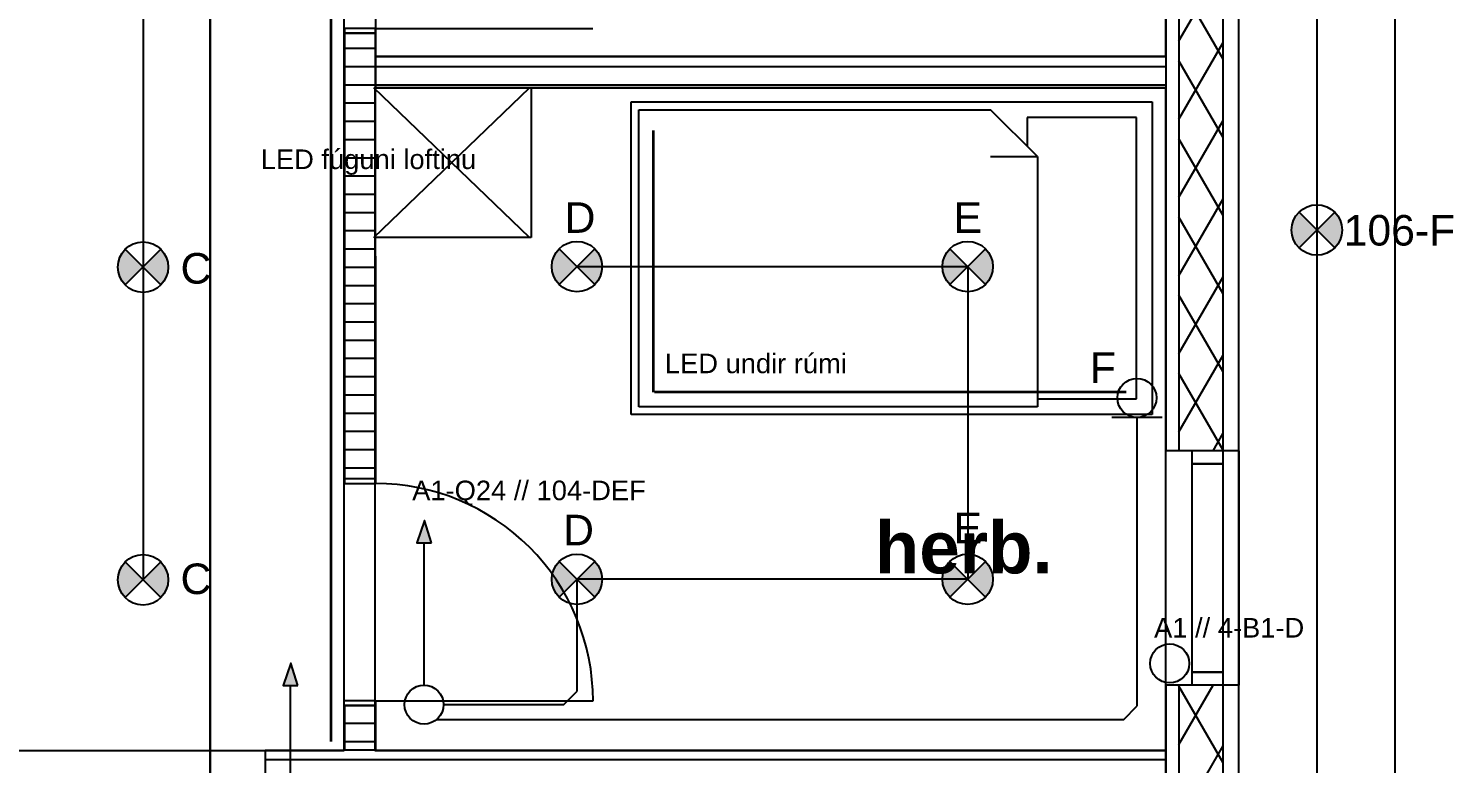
# Model space of a CAD drawing. Header units: millimetres. Extents: x -242231 to 419123, y -2399 to 525285.
# Drawn here: x -105022 to -99552, y 46515 to 49336 of the extents above; entities that cross this region are included whole.
import ezdxf

# ---------------------------------------------------------------- set-up
doc = ezdxf.new("R2010")
doc.units = ezdxf.units.MM
for name, color, linetype in [('Grunnur', 252, 'Continuous'), ('PDF_R-TAKN-LAGSPENNA', 7, 'Continuous'), ('R-TAKN-LAGSPENNA', 7, 'Continuous'), ('TAKN', 7, 'Continuous')]:
    doc.layers.add(name, color=color, linetype=linetype)
doc.layers.add('R-lagnir', color=7, linetype='Continuous', lineweight=25)
doc.styles.add('GENERATED_STYLE_1', font='swissb.ttf')
doc.styles.get("Standard").update_dxf_attribs({"font": 'arial.ttf'})

msp = doc.modelspace()

# ---------------------------------------------------------------- hatches: boundary and pattern name
at = {"layer": 'TAKN'}
h = msp.add_hatch(color=7, dxfattribs=at)
h.dxf.hatch_style = 1
h.paths.add_polyline_path([(-100007.8, 48630.941), (-100076.253, 48562.545), (-100007.8, 48494.148, 0.19880539), (-99979.486, 48562.545, 0.19880539)])
h.paths.add_polyline_path([(-100144.706, 48630.941, 0.19880539), (-100173.021, 48562.545, 0.19880539), (-100144.706, 48494.148), (-100076.253, 48562.545)])
h = msp.add_hatch(color=7, dxfattribs=at)
h.dxf.hatch_style = 1
h.paths.add_polyline_path([(-104514.031, 48488.588), (-104582.484, 48420.191), (-104514.031, 48351.795, 0.19880539), (-104485.717, 48420.191, 0.19880539)])
h.paths.add_polyline_path([(-104650.937, 48488.588, 0.19880539), (-104679.252, 48420.191, 0.19880539), (-104650.937, 48351.795), (-104582.484, 48420.191)])
h = msp.add_hatch(color=7, dxfattribs=at)
h.dxf.hatch_style = 1
h.paths.add_polyline_path([(-102848.373, 48490.712), (-102916.826, 48422.316), (-102848.373, 48353.919, 0.19880539), (-102820.059, 48422.316, 0.19880539)])
h.paths.add_polyline_path([(-102985.279, 48490.712, 0.19880539), (-103013.593, 48422.316, 0.19880539), (-102985.279, 48353.919), (-102916.826, 48422.316)])
h = msp.add_hatch(color=7, dxfattribs=at)
h.dxf.hatch_style = 1
h.paths.add_polyline_path([(-101348.373, 48490.712), (-101416.826, 48422.316), (-101348.373, 48353.919, 0.19880539), (-101320.059, 48422.316, 0.19880539)])
h.paths.add_polyline_path([(-101485.279, 48490.712, 0.19880539), (-101513.593, 48422.316, 0.19880539), (-101485.279, 48353.919), (-101416.826, 48422.316)])
h = msp.add_hatch(color=7, dxfattribs=at)
h.dxf.hatch_style = 1
h.paths.add_polyline_path([(-104514.031, 47288.588), (-104582.484, 47220.191), (-104514.031, 47151.795, 0.19880539), (-104485.717, 47220.191, 0.19880539)])
h.paths.add_polyline_path([(-104650.937, 47288.588, 0.19880539), (-104679.252, 47220.191, 0.19880539), (-104650.937, 47151.795), (-104582.484, 47220.191)])
h = msp.add_hatch(color=7, dxfattribs=at)
h.dxf.hatch_style = 1
h.paths.add_polyline_path([(-102848.373, 47290.712), (-102916.826, 47222.316), (-102848.373, 47153.919, 0.19880539), (-102820.059, 47222.316, 0.19880539)])
h.paths.add_polyline_path([(-102985.279, 47290.712, 0.19880539), (-103013.593, 47222.316, 0.19880539), (-102985.279, 47153.919), (-102916.826, 47222.316)])
h = msp.add_hatch(color=7, dxfattribs=at)
h.dxf.hatch_style = 1
h.paths.add_polyline_path([(-101348.373, 47290.712), (-101416.826, 47222.316), (-101348.373, 47153.919, 0.19880539), (-101320.059, 47222.316, 0.19880539)])
h.paths.add_polyline_path([(-101485.279, 47290.712, 0.19880539), (-101513.593, 47222.316, 0.19880539), (-101485.279, 47153.919), (-101416.826, 47222.316)])

# ---------------------------------------------------------------- linework, layer by layer
for p, q in [((-103503.883, 46816.148), (-103503.883, 47363.875)), ((-104016.921, 46268.25), (-104016.921, 46815.976))]:
    msp.add_line(p, q)
at = {"layer": 'Grunnur', "linetype": 'Continuous'}
for p, q in [((-104325.059, 37609.541), (-104325.059, 55310.691)), ((-104325.059, 55309.657), (-104325.059, 37605.934)), ((-99775.169, 37605.934), (-99775.169, 55309.657)), ((-100375.797, 38190.643), (-100375.797, 54890.037)), ((-100436, 38250.627), (-100436, 54829.268)), ((-103810.891, 49106.775), (-103810.891, 54609.358)), ((-103690.292, 51779.249), (-103690.292, 49228.437)), ((-100656.026, 49228.437), (-100656.026, 51779.249)), ((-100655.797, 49456.197), (-100655.797, 47715.768)), ((-100605.797, 49456.197), (-100605.797, 47715.768)), ((-100605.797, 49288.197), (-100508.803, 49456.197)), ((-100435.797, 49217.781), (-100573.447, 49456.197)), ((-100435.797, 47715.768), (-100435.797, 49456.197)), ((-100375.797, 47715.768), (-100375.797, 49456.197)), ((-103689.652, 49335.679), (-103809.652, 49335.648)), ((-103809.652, 49335.648), (-103809.647, 49317.648)), ((-103809.647, 49317.648), (-103689.647, 49317.679)), ((-103689.647, 49317.679), (-103809.647, 49317.648)), ((-103809.647, 49317.648), (-103809.199, 47607.503)), ((-103689.652, 49335.679), (-102855.652, 49335.898)), ((-103689.647, 49317.679), (-103689.652, 49335.679)), ((-103689.199, 47607.535), (-103689.647, 49317.679)), ((-103809.632, 49260.213), (-103689.632, 49260.213)), ((-100605.797, 48988.197), (-100435.797, 49282.646)), ((-103809.614, 49190.213), (-103689.614, 49190.213)), ((-103690.292, 49228.437), (-100656.026, 49228.437)), ((-103689.577, 49228.438), (-103689.582, 49108.438)), ((-103689.579, 49190.213), (-100655.301, 49190.213)), ((-100655.3, 49228.319), (-103689.577, 49228.438)), ((-100655.304, 49108.319), (-100655.3, 49228.319)), ((-100435.797, 48917.781), (-100605.797, 49212.23)), ((-103809.923, 49106.775), (-103810.891, 49106.775)), ((-103809.923, 46565.72), (-103809.923, 49106.775)), ((-103809.596, 49120.213), (-103689.596, 49120.213)), ((-103696.344, 48534.156), (-103099.233, 49108.477)), ((-103098.504, 48534.156), (-103696.344, 49108.436)), ((-100655.797, 49108.457), (-103692.167, 49108.457)), ((-103692.167, 49108.457), (-103692.167, 46565.753)), ((-103689.582, 49108.438), (-100655.304, 49108.319)), ((-103689.582, 48534.065), (-103689.582, 49108.438)), ((-103689.582, 49108.438), (-103092.465, 49108.438)), ((-103689.581, 49120.213), (-100655.304, 49120.213)), ((-103092.465, 49108.438), (-103092.465, 48534.065)), ((-100655.797, 46565.753), (-100655.797, 49108.457)), ((-103809.577, 49050.213), (-103689.577, 49050.213)), ((-102708.759, 47854.322), (-102708.759, 49054.322)), ((-102708.759, 49054.322), (-100708.759, 49054.322)), ((-102678.759, 47884.322), (-102678.759, 49024.322)), ((-102678.759, 49024.322), (-101328.759, 49024.322)), ((-101148.759, 48844.322), (-101328.759, 49024.322)), ((-100708.759, 49054.322), (-100708.759, 47854.322)), ((-103809.559, 48980.213), (-103689.559, 48980.213)), ((-100768.759, 48994.322), (-101188.759, 48994.322)), ((-101188.759, 48994.322), (-101188.759, 48884.322)), ((-100768.759, 47914.322), (-100768.759, 48994.322)), ((-100605.797, 48688.197), (-100435.797, 48982.646)), ((-103809.54, 48910.213), (-103689.54, 48910.213)), ((-100435.797, 48617.781), (-100605.797, 48912.23)), ((-103809.522, 48840.213), (-103689.522, 48840.213)), ((-101328.759, 48844.322), (-101148.759, 48844.322)), ((-101148.759, 48844.322), (-101148.759, 47884.322)), ((-103809.504, 48770.213), (-103689.504, 48770.213)), ((-103809.485, 48700.213), (-103689.485, 48700.213)), ((-100605.797, 48388.197), (-100435.797, 48682.646)), ((-103809.467, 48630.213), (-103689.467, 48630.213)), ((-100435.797, 48317.781), (-100605.797, 48612.23)), ((-103809.449, 48560.213), (-103689.449, 48560.213)), ((-103092.465, 48534.065), (-103689.582, 48534.065)), ((-103809.43, 48490.213), (-103689.43, 48490.213)), ((-103809.412, 48420.213), (-103689.412, 48420.213)), ((-100605.797, 48088.197), (-100435.797, 48382.646)), ((-103809.394, 48350.213), (-103689.394, 48350.213)), ((-100435.797, 48017.781), (-100605.797, 48312.23)), ((-103809.375, 48280.213), (-103689.375, 48280.213)), ((-103809.357, 48210.213), (-103689.357, 48210.213)), ((-103809.338, 48140.213), (-103689.338, 48140.213)), ((-103809.32, 48070.213), (-103689.32, 48070.213)), ((-100605.797, 47788.197), (-100435.797, 48082.646)), ((-103809.302, 48000.213), (-103689.302, 48000.213)), ((-100435.797, 47717.781), (-100605.797, 48012.23)), ((-103809.283, 47930.213), (-103689.283, 47930.213)), ((-101148.759, 47884.322), (-102678.759, 47884.322)), ((-101148.759, 47914.322), (-100768.759, 47914.322)), ((-103809.265, 47860.213), (-103689.265, 47860.213)), ((-100708.759, 47854.322), (-102708.759, 47854.322)), ((-103809.247, 47790.213), (-103689.247, 47790.213)), ((-100474.41, 47715.768), (-100435.797, 47782.646)), ((-103809.228, 47720.213), (-103689.228, 47720.213)), ((-100655.797, 46815.768), (-100655.797, 47715.768)), ((-100605.797, 47715.768), (-100655.797, 47715.768)), ((-100555.797, 47715.768), (-100605.797, 47715.768)), ((-100555.797, 47715.768), (-100555.797, 47665.768)), ((-100435.797, 47715.768), (-100555.797, 47715.768)), ((-100435.797, 47665.768), (-100435.797, 47715.768)), ((-100375.797, 47715.768), (-100435.797, 47715.768)), ((-100375.797, 47715.768), (-100375.797, 46815.768)), ((-103809.21, 47650.213), (-103689.21, 47650.213)), ((-100555.797, 47665.768), (-100435.797, 47665.768)), ((-100555.797, 47665.768), (-100555.797, 46865.768)), ((-100555.797, 47665.768), (-100555.797, 46865.768)), ((-100435.797, 47665.768), (-100555.797, 47665.768)), ((-100435.797, 46865.768), (-100435.797, 47665.768)), ((-100435.797, 46865.768), (-100435.797, 47665.768)), ((-103689.199, 47607.535), (-103809.199, 47607.503)), ((-103689.199, 47607.535), (-103809.199, 47607.503)), ((-103809.199, 47607.503), (-103809.194, 47589.503)), ((-103689.194, 47589.535), (-103689.199, 47607.535)), ((-103809.194, 47589.503), (-103689.194, 47589.535)), ((-100435.797, 46865.768), (-100555.797, 46865.768)), ((-100555.797, 46865.768), (-100555.797, 46815.768)), ((-100555.797, 46865.768), (-100435.797, 46865.768)), ((-100435.797, 46815.768), (-100435.797, 46865.768)), ((-100655.797, 46815.768), (-100655.797, 45945.445)), ((-100605.797, 46815.768), (-100655.797, 46815.768)), ((-100605.797, 46815.768), (-100605.797, 45945.445)), ((-100555.797, 46815.768), (-100605.797, 46815.768)), ((-100605.797, 46588.197), (-100474.41, 46815.768)), ((-100435.797, 46517.781), (-100605.797, 46812.23)), ((-100435.797, 46815.768), (-100555.797, 46815.768)), ((-100435.797, 45945.445), (-100435.797, 46815.768)), ((-100375.797, 46815.768), (-100435.797, 46815.768)), ((-100375.797, 45945.445), (-100375.797, 46815.768)), ((-103688.975, 46755.535), (-103808.975, 46755.503)), ((-103808.971, 46737.503), (-103688.971, 46737.535)), ((-103688.971, 46737.535), (-103808.971, 46737.503)), ((-103808.971, 46737.503), (-103808.926, 46568.354)), ((-103688.975, 46755.535), (-102854.975, 46755.753)), ((-103688.971, 46737.535), (-103688.975, 46755.535)), ((-103688.926, 46568.386), (-103688.971, 46737.535)), ((-103808.953, 46670.213), (-103688.953, 46670.213)), ((-105321.609, 46565.727), (-103809.923, 46565.72)), ((-100656.226, 46565.866), (-104113.955, 46565.504)), ((-104113.955, 46565.504), (-104113.938, 46405.504)), ((-103808.935, 46600.213), (-103688.935, 46600.213)), ((-103808.926, 46568.354), (-103688.926, 46568.386)), ((-103692.167, 46565.753), (-100655.797, 46565.753)), ((-100656.209, 46405.866), (-100656.226, 46565.866)), ((-100605.797, 46288.197), (-100435.797, 46582.646)), ((-104113.951, 46530.213), (-100656.222, 46530.213))]:
    msp.add_line(p, q, dxfattribs=at)
msp.add_arc((-103688.975, 46755.535), 834, 0.015028, 90.015028, dxfattribs=at)
for p in [(-100435.797, 47715.768), (-100435.797, 46815.768)]:
    msp.add_point(p, dxfattribs=at)
at = {"layer": 'PDF_R-TAKN-LAGSPENNA', "lineweight": 25}
for points in [[(-103475.126, 47362.102), (-103502.642, 47447.825), (-103531.216, 47362.102)], [(-103988.164, 46814.203), (-104015.68, 46899.926), (-104044.255, 46814.203)]]:
    msp.add_lwpolyline(points, close=True, dxfattribs=at)
at = {"layer": 'PDF_R-TAKN-LAGSPENNA', "lineweight": 0}
for points in [[(-103475.126, 47362.102), (-103531.216, 47362.102), (-103475.126, 47362.102)], [(-103988.164, 46814.203), (-104044.255, 46814.203), (-103988.164, 46814.203)]]:
    msp.add_lwpolyline(points, close=True, dxfattribs=at)
at = {"layer": 'PDF_R-TAKN-LAGSPENNA', "transparency": 33554559}
for points in [[(-103502.642, 47447.825), (-103475.126, 47362.102), (-103531.216, 47362.102)], [(-104015.68, 46899.926), (-103988.164, 46814.203), (-104044.255, 46814.203)]]:
    msp.add_solid(points, dxfattribs=at)
at = {"layer": 'R-lagnir', "color": 7, "true_color": 0xffffff}
for p, q in [((-100076.253, 55041.897), (-100076.253, 38749.186)), ((-104582.484, 52020.191), (-104582.484, 47220.191)), ((-102916.826, 48422.316), (-101416.826, 48422.316)), ((-101416.826, 48422.316), (-101416.826, 47222.316)), ((-100766.881, 47843.229), (-100766.881, 46734.741)), ((-101416.826, 47222.316), (-102916.826, 47222.316)), ((-102916.826, 47222.316), (-102916.826, 46791.148)), ((-102966.826, 46741.148), (-102916.826, 46791.148)), ((-103428.883, 46741.148), (-102966.826, 46741.148)), ((-100816.881, 46684.741), (-100766.881, 46734.741)), ((-103454.309, 46684.741), (-100816.881, 46684.741))]:
    msp.add_line(p, q, dxfattribs=at)
at = {"layer": 'R-TAKN-LAGSPENNA', "color": 3, "linetype": 'Continuous', "lineweight": 35}
for p, q in [((-103861.964, 53630.264), (-103861.964, 46599.913)), ((-102624.086, 48944.425), (-102624.086, 47940.645)), ((-100807.874, 47940.674), (-102619.533, 47940.674))]:
    msp.add_line(p, q, dxfattribs=at)
at = {"layer": 'R-TAKN-LAGSPENNA', "color": 7, "linetype": 'Continuous', "lineweight": 25}
msp.add_line((-100670.417, 47843.229), (-100863.345, 47843.229), dxfattribs=at)
for centre in [(-100766.881, 47918.229), (-100641.135, 46899.346), (-103503.883, 46741.148)]:
    msp.add_circle(centre, 75, dxfattribs=at)
at = {"layer": 'TAKN', "color": 7, "lineweight": 25}
for p, q in [((-100007.8, 48630.941), (-100144.706, 48494.148)), ((-100144.706, 48630.941), (-100007.8, 48494.148)), ((-104514.031, 48488.588), (-104650.937, 48351.795)), ((-104650.937, 48488.588), (-104514.031, 48351.795)), ((-102848.373, 48490.712), (-102985.279, 48353.919)), ((-102985.279, 48490.712), (-102848.373, 48353.919)), ((-101348.373, 48490.712), (-101485.279, 48353.919)), ((-101485.279, 48490.712), (-101348.373, 48353.919)), ((-104514.031, 47288.588), (-104650.937, 47151.795)), ((-104650.937, 47288.588), (-104514.031, 47151.795)), ((-102848.373, 47290.712), (-102985.279, 47153.919)), ((-102985.279, 47290.712), (-102848.373, 47153.919)), ((-101348.373, 47290.712), (-101485.279, 47153.919)), ((-101485.279, 47290.712), (-101348.373, 47153.919))]:
    msp.add_line(p, q, dxfattribs=at)
at = {"layer": 'TAKN', "color": 7}
for centre in [(-100076.253, 48562.545), (-104582.484, 48420.191), (-102916.826, 48422.316), (-101416.826, 48422.316), (-104582.484, 47220.191), (-102916.826, 47222.316), (-101416.826, 47222.316)]:
    msp.add_circle(centre, 96.767, dxfattribs=at)

# ---------------------------------------------------------------- texts
at = {"color": 85, "linetype": 'Continuous', "lineweight": 25, "true_color": 0x58ba48, "char_height": 75, "width": 1620.27826, "attachment_point": 1}
for s, insert in [('LED fúguni loftinu', (-104130.657, 48871.654)), ('LED undir rúmi', (-102579.227, 48088.136))]:
    msp.add_mtext(s, dxfattribs=dict(at, insert=insert))
at = {"color": 7, "linetype": 'Continuous', "lineweight": 25, "attachment_point": 1}
for s, insert, char_height, width in [('D', (-102964.189, 48669.048), 117.324, 1237.07712), ('E', (-101471.121, 48669.048), 117.324, 1237.07712), ('106-F', (-99973.263, 48620.233), 117.3235, 1237.07712), ('C', (-104438.627, 48474.268), 117.324, 1237.07712), ('F', (-100947.875, 48093.231), 117.324, 1237.07712), ('A1-Q24 // 104-DEF', (-103549.347, 47600.798), 75, 1620.27826), ('D', (-102969.87, 47469.803), 117.324, 1237.07712), ('E', (-101471.121, 47477.678), 117.324, 1237.07712), ('C', (-104438.627, 47282.771), 117.324, 1237.07712)]:
    msp.add_mtext(s, dxfattribs=dict(at, insert=insert, char_height=char_height, width=width))
at = {"color": 2, "linetype": 'Continuous', "lineweight": 25, "insert": (-100701.177, 47073.618), "char_height": 75, "width": 673.81316, "attachment_point": 1}
msp.add_mtext('A1 // 4-B1-D', dxfattribs=at)
at = {"layer": 'Grunnur', "linetype": 'Continuous', "style": 'GENERATED_STYLE_1'}
msp.add_text('herb.', height=200, dxfattribs=at).set_placement((-101773.293, 47244.804))

doc.saveas('drawing.dxf')
